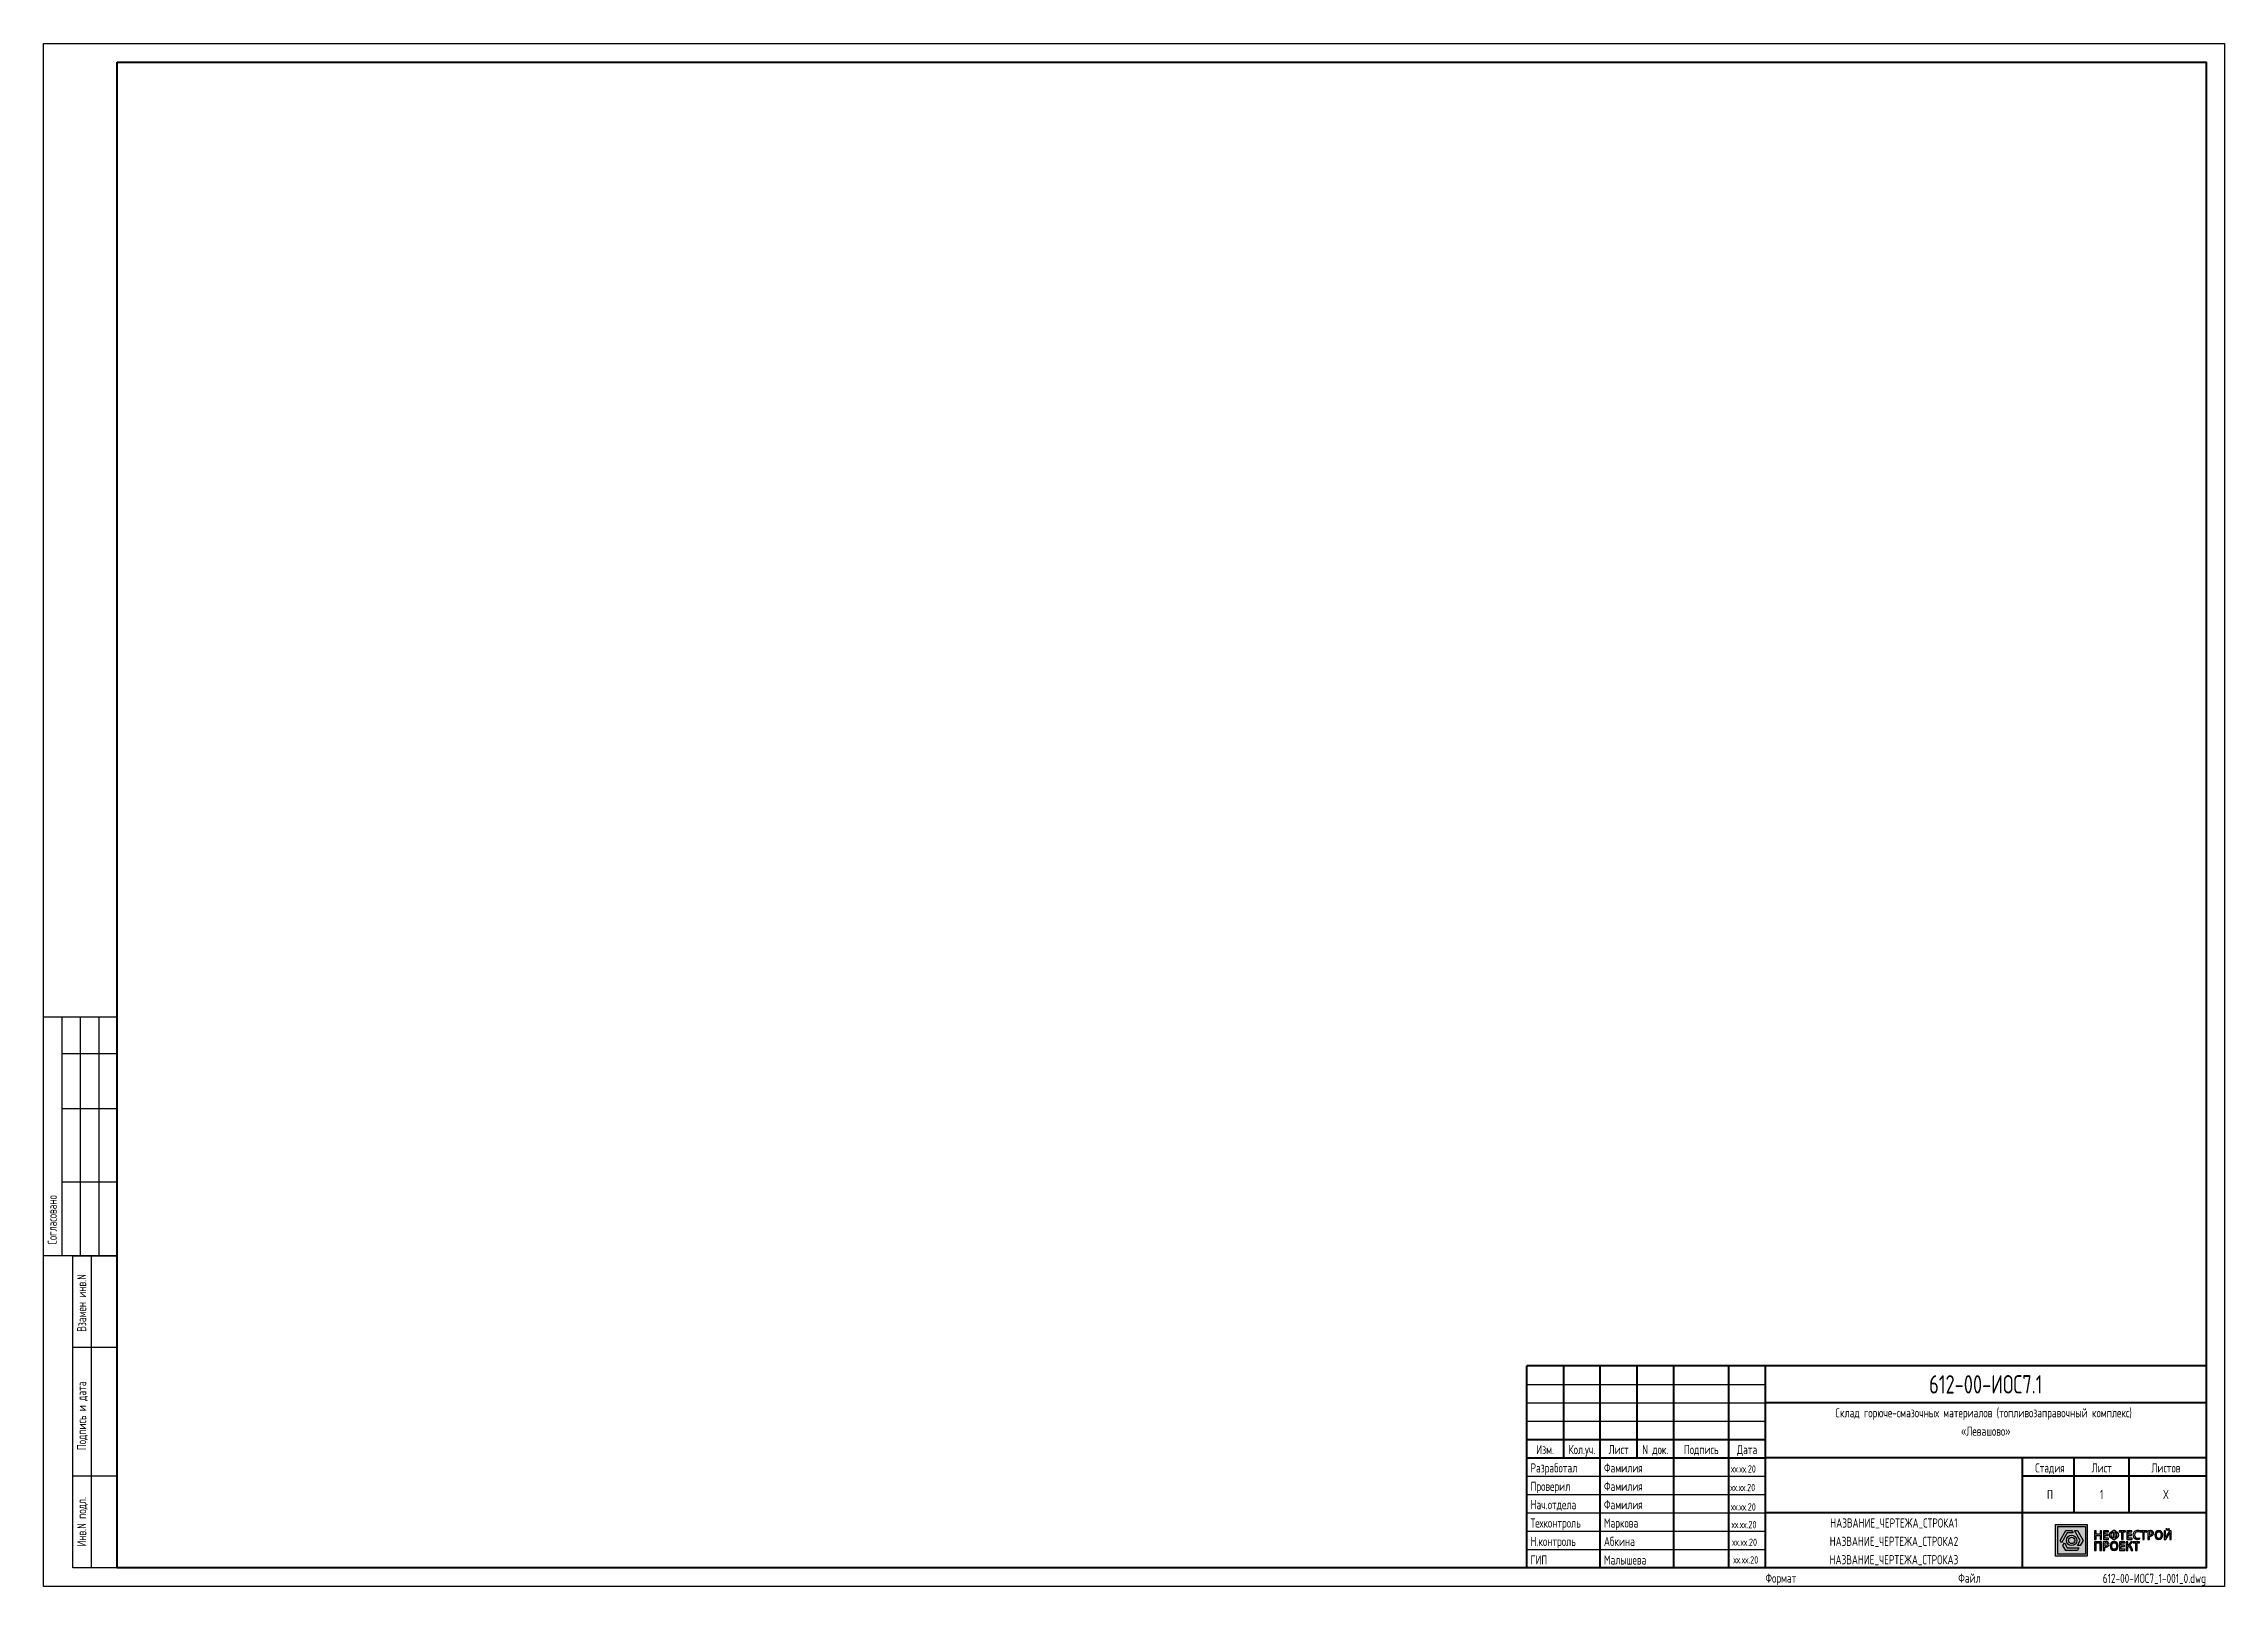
# Model space of a CAD drawing. Header units: millimetres. Extents: x 247 to 841, y 0 to 420.
import ezdxf
from ezdxf.enums import TextEntityAlignment as Align

# ---------------------------------------------------------------- set-up
doc = ezdxf.new("R2010")
doc.units = ezdxf.units.MM
doc.layers.add('F_TitleBox', color=4, linetype='Continuous')
doc.layers.add('Формат1', color=7, linetype='Continuous')
doc.styles.add('ROMANS70', font='romans.shx', dxfattribs={"width": 0.7})

# ---------------------------------------------------------------- blocks, each defined once
blk = doc.blocks.new('*U2')
h = blk.add_hatch(color=255)
h.paths.add_polyline_path([(-33.45, 15.16), (-33.87, 15.16), (-33.87, 14.23), (-34.92, 14.23), (-34.92, 15.16), (-35.34, 15.16), (-35.34, 12.78), (-34.92, 12.78), (-34.92, 13.85), (-33.87, 13.85), (-33.87, 12.78), (-33.45, 12.78)])
h.paths.add_polyline_path([(-32.53, 13.87), (-31.64, 13.87), (-31.64, 14.19), (-32.53, 14.19), (-32.53, 14.84), (-31.57, 14.84), (-31.57, 15.16), (-32.95, 15.16), (-32.95, 12.78), (-31.52, 12.78), (-31.52, 13.14), (-32.53, 13.14)])
h.paths.add_polyline_path([(-31.2, 13.61, 0.320883), (-30.26, 12.92), (-30.26, 12.71), (-29.84, 12.71), (-29.84, 12.92, 0.320883), (-28.91, 13.61, 0.173696), (-28.91, 14.38, 0.320883), (-29.84, 15.07), (-29.84, 15.28), (-30.26, 15.28), (-30.26, 15.07, 0.320883), (-31.2, 14.38, 0.173696)])
h.paths.add_polyline_path([(-30.79, 14.37, -0.299482), (-30.26, 14.78), (-30.26, 13.21, -0.299482), (-30.79, 13.62, -0.147223)], flags=16)
h.paths.add_polyline_path([(-29.84, 14.78, -0.299482), (-29.31, 14.37, -0.147223), (-29.31, 13.62, -0.299482), (-29.84, 13.21)], flags=16)
h.paths.add_polyline_path([(-27.99, 12.78), (-27.57, 12.78), (-27.57, 14.84), (-26.89, 14.84), (-26.89, 15.16), (-28.67, 15.16), (-28.67, 14.84), (-27.99, 14.84)])
h.paths.add_polyline_path([(-26.17, 14.19), (-26.17, 14.84), (-25.2, 14.84), (-25.2, 15.16), (-26.59, 15.16), (-26.59, 12.78), (-25.16, 12.78), (-25.16, 13.14), (-26.17, 13.14), (-26.17, 13.87), (-25.28, 13.87), (-25.28, 14.19)])
h.paths.add_polyline_path([(-24.22, 14.65, -0.294342), (-23.15, 14.78), (-23.07, 15.11, 0.158681), (-24.08, 15.16, 0.687512), (-24.15, 12.84, 0.139415), (-23.1, 12.87), (-23.15, 13.2, -0.290636), (-24.18, 13.3, -0.380287)])
h.paths.add_polyline_path([(-22.24, 12.78), (-21.82, 12.78), (-21.82, 14.84), (-21.15, 14.84), (-21.15, 15.16), (-22.92, 15.16), (-22.92, 14.84), (-22.24, 14.84)])
h.paths.add_polyline_path([(-20.43, 13.71), (-20.02, 13.71, 1.055987), (-20.1, 15.19), (-20.85, 15.16), (-20.85, 12.78), (-20.43, 12.78)])
h.paths.add_polyline_path([(-20.43, 14.02), (-20.43, 14.88), (-20.09, 14.88, -1), (-20.09, 14.02)], flags=16)
h.paths.add_polyline_path([(-14.87, 14.59), (-14.87, 12.78), (-14.51, 12.78), (-14.51, 15.16), (-14.95, 15.16), (-16.01, 13.26), (-16.01, 15.16), (-16.39, 15.16), (-16.39, 12.78), (-15.92, 12.78)])
h.paths.add_polyline_path([(-14.95, 15.7), (-15.26, 15.7, -1.26724), (-15.61, 15.7), (-15.92, 15.7, 0.832769)])
h.paths.add_polyline_path([(-23.8, 11.85), (-23.12, 11.85), (-23.12, 12.16), (-24.89, 12.16), (-24.89, 11.85), (-24.22, 11.85), (-24.22, 9.79), (-23.8, 9.79)])
h.paths.add_polyline_path([(-25, 12.16), (-25.5, 12.16), (-26.23, 11.14), (-26.29, 11.14), (-26.29, 12.16), (-26.71, 12.16), (-26.71, 9.79), (-26.29, 9.79), (-26.29, 10.86, -0.356689), (-25.67, 10.49), (-25.42, 9.79), (-24.98, 9.79), (-25.29, 10.63, 0.315344), (-25.84, 11.08), (-25.84, 11.14)])
h.paths.add_polyline_path([(-28.12, 11.19), (-28.12, 11.84), (-27.15, 11.84), (-27.15, 12.16), (-28.53, 12.16), (-28.53, 9.79), (-27.1, 9.79), (-27.1, 10.14), (-28.12, 10.14), (-28.12, 10.88), (-27.22, 10.88), (-27.22, 11.19)])
h.paths.add_polyline_path([(-32.24, 12.2), (-32.99, 12.16), (-32.99, 9.79), (-32.57, 9.79), (-32.57, 10.71), (-32.16, 10.71, 1.055987)])
h.paths.add_polyline_path([(-32.23, 11.02), (-32.57, 11.02), (-32.57, 11.89), (-32.23, 11.89, -1)], flags=16)
h.paths.add_polyline_path([(-33.5, 12.16), (-35.34, 12.16), (-35.34, 9.79), (-34.92, 9.79), (-34.92, 11.83), (-33.92, 11.83), (-33.92, 9.79), (-33.5, 9.79)])
h = blk.add_hatch(color=255)
edge = h.paths.add_edge_path(flags=16)
edge.add_ellipse((-30.02, 10.99), major_axis=(0, 0.905), ratio=0.723912, start_angle=0, end_angle=360)
edge = h.paths.add_edge_path()
edge.add_ellipse((-30.02, 11.02), major_axis=(0, -1.23), ratio=0.897271, start_angle=0, end_angle=360, ccw=False)
h = blk.add_hatch(color=255)
edge = h.paths.add_edge_path(flags=16)
edge.add_ellipse((-17.88, 13.98), major_axis=(0, 0.905), ratio=0.723912, start_angle=0, end_angle=360)
edge = h.paths.add_edge_path()
edge.add_ellipse((-17.88, 14.01), major_axis=(0, -1.23), ratio=0.897271, start_angle=0, end_angle=360, ccw=False)
at = {"layer": 'F_TitleBox'}
h = blk.add_hatch(color=255, dxfattribs=at)
h.paths.add_polyline_path([(-37.34, 8.18), (-37.34, 16.83), (-45.99, 16.83), (-45.99, 8.18)])
h.paths.add_polyline_path([(-37.86, 8.77), (-37.86, 16.27), (-45.36, 16.27), (-45.36, 8.77)], flags=16)
h.paths.add_polyline_path([(-44.75, 12.51), (-43.18, 15.23), (-41.6, 15.23), (-41.21, 14.55), (-42.79, 14.55), (-44.36, 11.84)], flags=0)
h.paths.add_polyline_path([(-43.58, 11.84), (-42.79, 10.47), (-39.65, 10.47), (-40.04, 9.79), (-43.18, 9.79), (-43.97, 11.16)], flags=0)
h.paths.add_polyline_path([(-40.19, 12.51, -1), (-43.03, 12.51, -1)], flags=0)
h.paths.add_polyline_path([(-40.75, 12.51, -1), (-42.48, 12.51, -1)], flags=0)
h.paths.add_polyline_path([(-38.47, 12.51), (-39.27, 11.14), (-40.04, 11.14), (-39.25, 12.51), (-40.82, 15.23), (-40.04, 15.23)], flags=0)
at = {"layer": 'F_TitleBox', "true_color": 0xecb730}
h = blk.add_hatch(color=40, dxfattribs=at)
h.paths.add_polyline_path([(-45.36, 8.77), (-37.86, 8.77), (-37.86, 16.27), (-45.36, 16.27)])
h.paths.add_polyline_path([(-44.36, 11.84), (-44.75, 12.51), (-43.18, 15.23), (-41.6, 15.23), (-41.21, 14.55), (-42.79, 14.55)], flags=16)
h.paths.add_polyline_path([(-43.03, 12.51, -1), (-40.19, 12.51, -1)], flags=16)
h.paths.add_polyline_path([(-42.48, 12.51, -1), (-40.75, 12.51, -1)], flags=0)
h.paths.add_polyline_path([(-40.04, 11.14), (-39.25, 12.51), (-40.82, 15.23), (-40.04, 15.23), (-38.47, 12.51), (-39.27, 11.14)], flags=16)
h.paths.add_polyline_path([(-42.79, 10.47), (-43.58, 11.84), (-43.97, 11.16), (-43.18, 9.79), (-40.04, 9.79), (-39.65, 10.47)], flags=16)
at = {"layer": 'F_TitleBox', "color": 4, "linetype": 'Continuous', "lineweight": 25}
for p, q in [((-574, 155), (-594, 155)), ((-586, 155), (-594, 155)), ((-589, 155), (-589, 90)), ((-584, 155), (-584, 90)), ((-579, 155), (-579, 90)), ((-574, 145), (-589, 145)), ((-574, 130), (-589, 130)), ((-574, 110), (-589, 110)), ((-586, 90), (-594, 90)), ((-574, 90), (-594, 90)), ((-586, 5), (-586, 90)), ((-586, 90), (-574, 90)), ((-586, 90), (-574, 90)), ((-581, 5), (-581, 90)), ((-574, 65), (-586, 65)), ((-190, 55), (-125, 55)), ((-190, 50), (-125, 50)), ((-190, 45), (-125, 45)), ((-574, 30), (-586, 30)), ((-190, 30), (-125, 30)), ((-190, 25), (-125, 25)), ((-190, 20), (-125, 20)), ((-190, 15), (-125, 15)), ((-190, 10), (-125, 10)), ((-574, 5), (-586, 5))]:
    blk.add_line(p, q, dxfattribs=at)
at = {"layer": 'F_TitleBox', "color": 2, "linetype": 'Continuous', "lineweight": 40}
for p, q in [((-5, 60), (-190, 60)), ((-190, 5.37), (-190, 60)), ((-125, 5), (-125, 60)), ((-5, 50), (-125, 50)), ((-5, 35), (-125, 35)), ((-55, 5), (-55, 35)), ((-5, 20), (-125, 20))]:
    blk.add_line(p, q, dxfattribs=at)
at = {"layer": 'F_TitleBox', "color": 4, "linetype": 'Continuous', "lineweight": 40}
for p, q in [((-180, 60), (-179.99, 35)), ((-170, 5), (-170, 60)), ((-160, 60), (-160, 35)), ((-150, 5), (-150, 60)), ((-135, 5), (-135, 60)), ((-190, 40), (-125, 40)), ((-190, 35), (-125, 35)), ((-5, 30), (-55, 30)), ((-40.93, 20), (-40.93, 35)), ((-25.93, 20), (-25.93, 35))]:
    blk.add_line(p, q, dxfattribs=at)
at = {"layer": 'F_TitleBox', "color": 4, "linetype": 'Continuous', "lineweight": 25}
blk.add_lwpolyline([(-594, 420), (0, 420), (0, 0), (-594, 0)], close=True, dxfattribs=at)
at = {"layer": 'F_TitleBox', "color": 2, "linetype": 'Continuous', "lineweight": 40}
blk.add_lwpolyline([(-574, 415), (-5, 415), (-5, 5), (-574, 5)], close=True, dxfattribs=at)
at = {"layer": 'F_TitleBox', "color": 255}
for points in [[(-45.99, 8.18), (-45.99, 16.83), (-37.34, 16.83), (-37.34, 8.18)], [(-45.36, 8.77), (-45.36, 16.27), (-37.86, 16.27), (-37.86, 8.77)], [(-41.21, 14.55), (-42.79, 14.55), (-44.36, 11.84), (-44.75, 12.51), (-43.18, 15.23), (-41.6, 15.23)], [(-39.27, 11.14), (-40.04, 11.14), (-39.25, 12.51), (-40.82, 15.23), (-40.04, 15.23), (-38.47, 12.51)], [(-35.34, 12.16), (-35.34, 9.79), (-34.92, 9.79), (-34.92, 11.83), (-33.92, 11.83), (-33.92, 9.79), (-33.5, 9.79), (-33.5, 12.16)], [(-32.95, 15.16), (-32.95, 12.78), (-31.52, 12.78), (-31.52, 13.14), (-32.53, 13.14), (-32.53, 13.87), (-31.64, 13.87), (-31.64, 14.19), (-32.53, 14.19), (-32.53, 14.84), (-31.57, 14.84), (-31.57, 15.16)], [(-26.89, 15.16), (-28.67, 15.16), (-28.67, 14.84), (-27.99, 14.84), (-27.99, 12.78), (-27.57, 12.78), (-27.57, 14.84), (-26.89, 14.84)], [(-28.53, 12.16), (-28.53, 9.79), (-27.1, 9.79), (-27.1, 10.14), (-28.12, 10.14), (-28.12, 10.88), (-27.22, 10.88), (-27.22, 11.19), (-28.12, 11.19), (-28.12, 11.84), (-27.15, 11.84), (-27.15, 12.16)], [(-26.59, 15.16), (-26.59, 12.78), (-25.16, 12.78), (-25.16, 13.14), (-26.17, 13.14), (-26.17, 13.87), (-25.28, 13.87), (-25.28, 14.19), (-26.17, 14.19), (-26.17, 14.84), (-25.2, 14.84), (-25.2, 15.16)], [(-23.12, 12.16), (-24.89, 12.16), (-24.89, 11.85), (-24.22, 11.85), (-24.22, 9.79), (-23.8, 9.79), (-23.8, 11.85), (-23.12, 11.85)], [(-21.15, 15.16), (-22.92, 15.16), (-22.92, 14.84), (-22.24, 14.84), (-22.24, 12.78), (-21.82, 12.78), (-21.82, 14.84), (-21.15, 14.84)], [(-43.58, 11.84), (-42.79, 10.47), (-39.65, 10.47), (-40.04, 9.79), (-43.18, 9.79), (-43.97, 11.16)]]:
    blk.add_lwpolyline(points, close=True, dxfattribs=at)
for points in [[(-35.34, 12.78), (-34.92, 12.78), (-34.92, 13.85), (-33.87, 13.85), (-33.87, 12.78), (-33.45, 12.78), (-33.45, 15.16), (-33.87, 15.16), (-33.87, 14.23), (-34.92, 14.23), (-34.92, 15.16), (-35.34, 15.16), (-35.34, 12.78)], [(-23.15, 13.2), (-23.1, 12.87)], [(-16.39, 15.16), (-16.39, 12.78), (-15.92, 12.78), (-14.87, 14.59), (-14.87, 12.78), (-14.51, 12.78), (-14.51, 15.16), (-14.95, 15.16), (-16.01, 13.26), (-16.01, 15.16), (-16.39, 15.16)]]:
    blk.add_lwpolyline(points, dxfattribs=at)
for points in [[(-32.24, 12.2), (-32.99, 12.16), (-32.99, 9.79), (-32.57, 9.79), (-32.57, 10.71), (-32.16, 10.71, 1.055987)], [(-32.23, 11.89), (-32.57, 11.89), (-32.57, 11.02), (-32.23, 11.02, 1)], [(-29.84, 12.92), (-29.84, 12.71), (-30.26, 12.71), (-30.26, 12.92, -0.320883), (-31.2, 13.61, -0.173696), (-31.2, 14.38, -0.320883), (-30.26, 15.07), (-30.26, 15.28), (-29.84, 15.28), (-29.84, 15.07, -0.320883), (-28.91, 14.38, -0.173696), (-28.91, 13.61, -0.320883)], [(-30.79, 14.37, -0.299482), (-30.26, 14.78), (-30.26, 13.21, -0.299482), (-30.79, 13.62, -0.147223)], [(-29.31, 14.37, 0.299482), (-29.84, 14.78), (-29.84, 13.21, 0.299482), (-29.31, 13.62, 0.147223)], [(-25.67, 10.49), (-25.42, 9.79), (-24.98, 9.79), (-25.29, 10.63, 0.315344), (-25.84, 11.08), (-25.84, 11.14), (-25, 12.16), (-25.5, 12.16), (-26.23, 11.14), (-26.29, 11.14), (-26.29, 12.16), (-26.71, 12.16), (-26.71, 9.79), (-26.29, 9.79), (-26.29, 10.86, -0.356689)], [(-20.1, 15.19), (-20.85, 15.16), (-20.85, 12.78), (-20.43, 12.78), (-20.43, 13.71), (-20.02, 13.71, 1.055987)], [(-20.09, 14.88), (-20.43, 14.88), (-20.43, 14.02), (-20.09, 14.02, 1)], [(-15.61, 15.7), (-15.92, 15.7, 0.832769), (-14.95, 15.7), (-15.26, 15.7, -1.26724)]]:
    blk.add_lwpolyline(points, format="xyb", close=True, dxfattribs=at)
blk.add_lwpolyline([(-23.07, 15.11), (-23.15, 14.78, 0.294342), (-24.22, 14.65, 0.380287), (-24.18, 13.3, 0.290636), (-23.15, 13.2)], format="xyb", dxfattribs=at)
for radius in [1.42, 0.866]:
    blk.add_circle((-41.61, 12.51), radius, dxfattribs=at)
for centre, radius, start, end in [((-23.67, 13.99), 1.24, 109.28257, 247.31854), ((-23.67, 14.7), 1.92, 255.58806, 287.335), ((-23.65, 13.58), 1.63, 69.00057, 105.06696)]:
    blk.add_arc(centre, radius, start, end, dxfattribs=at)
at = {"layer": 'F_TitleBox', "color": 255, "extrusion": (0, 0, -1)}
for centre in [(-30.02, 11.02), (-17.88, 14.01)]:
    blk.add_ellipse(centre, major_axis=(0, -1.23), ratio=0.897271, dxfattribs=at)
at = {"layer": 'F_TitleBox', "color": 255}
for centre in [(-30.02, 10.99), (-17.88, 13.98)]:
    blk.add_ellipse(centre, major_axis=(0, 0.905), ratio=0.723912, dxfattribs=at)
at = {"layer": 'F_TitleBox', "color": 4, "linetype": 'Continuous', "lineweight": 25, "style": 'ROMANS70', "width": 0.7}
blk.add_text('Согласовано', height=2.5, rotation=90, dxfattribs=at).set_placement((-590.4, 93.04))
for s, p in [('Взамен инв.N', (-582.4, 77.16)), ('Подпись и дата', (-582.4, 46.42)), ('Инв.N подл.', (-582.4, 17.58))]:
    blk.add_text(s, height=2.5, rotation=90, dxfattribs=at).set_placement(p, align=Align.CENTER)
at = {"layer": 'F_TitleBox', "color": 1, "style": 'ROMANS70', "width": 0.7}
for s, p in [('Изм.', (-185, 36)), ('Кол.уч.', (-174.99, 36)), ('Лист', (-165, 36)), ('N док.', (-155, 36)), ('Подпись', (-142.5, 36)), ('Дата', (-130, 36)), ('Стадия', (-47.5, 31)), ('Лист', (-33.43, 31)), ('Листов', (-15.93, 31))]:
    blk.add_text(s, height=2.5, dxfattribs=at).set_placement(p, align=Align.CENTER)
for s, p in [('Разработал', (-189, 31)), ('Проверил', (-189, 26)), ('Техконтроль', (-189, 16)), ('Нач.отдела', (-189, 21)), ('Н.контроль', (-189, 11)), ('ГИП', (-189, 5.94)), ('Формат', (-125, 1)), ('Файл', (-72.49, 1))]:
    blk.add_text(s, height=2.5, dxfattribs=at).set_placement(p)
at = {"layer": 'F_TitleBox', "color": 1, "insert": (-5, 0.17), "char_height": 2.5, "attachment_point": 9, "style": 'ROMANS70'}
blk.add_mtext('612-00-ИОС7_1-001_0.dwg', dxfattribs=at)
at = {"layer": 'F_TitleBox', "color": 1, "style": 'ROMANS70', "width": 0.7}
for tag, height, p in [('НОМЕР_ЧЕРТЕЖА', 5, (-65, 52.5)), ('НАЗВАНИЕ_ПРОЕКТА_СТРОКА1', 2.5, (-65, 46)), ('НАЗВАНИЕ_ПРОЕКТА_СТРОКА2', 2.5, (-65, 41)), ('НАЗВАНИЕ_ПРОЕКТА_СТРОКА3', 2.5, (-65, 36)), ('НАЗВАНИЕ_ОБЪЕКТА_СТРОКА1', 2.5, (-90, 31)), ('НАЗВАНИЕ_ЧЕРТЕЖА_СТРОКА1', 2.5, (-90, 16)), ('НАЗВАНИЕ_ЧЕРТЕЖА_СТРОКА2', 2.5, (-90, 11)), ('НАЗВАНИЕ_ЧЕРТЕЖА_СТРОКА3', 2.5, (-90, 6))]:
    blk.add_attdef(tag, text='', height=height, dxfattribs=at).set_placement(p, align=Align.CENTER)
for tag, p in [('РАЗРАБОТАЛ', (-169, 31)), ('ПРОВЕРИЛ', (-169, 26)), ('ТЕХКОНТРОЛЬ', (-169, 16)), ('НАЧ.ОТДЕЛА', (-169, 21)), ('Н.КОНТРОЛЬ', (-169, 11)), ('ГИП', (-169, 5.94)), ('ФОРМАТ', (-112, 1))]:
    blk.add_attdef(tag, p, '', height=2.5, dxfattribs=at)
at = {"layer": 'F_TitleBox', "color": 1, "style": 'ROMANS70', "width": 0.7, "flags": 8}
for tag, p in [('НАЗВАНИЕ_ОБЪЕКТА_СТРОКА2', (-90, 26)), ('НАЗВАНИЕ_ОБЪЕКТА_СТРОКА3', (-90, 21))]:
    blk.add_attdef(tag, text='', height=2.5, dxfattribs=at).set_placement(p, align=Align.CENTER)
at = {"layer": 'F_TitleBox', "color": 1, "style": 'ROMANS70', "width": 0.7}
for tag, p in [('СТАДИЯ', (-47.5, 25)), ('ЛИСТ', (-33.43, 25)), ('ЛИСТОВ', (-15.93, 25))]:
    blk.add_attdef(tag, text='', height=2.5, dxfattribs=at).set_placement(p, align=Align.MIDDLE)
at = {"layer": 'Формат1', "color": 1, "style": 'ROMANS70', "width": 0.7}
for tag, p in [('ФАМИЛИЯ1', (-585.18, 112.64)), ('ФАМИЛИЯ2', (-580.18, 112.64)), ('ФАМИЛИЯ3', (-575.18, 112.64)), ('МАРКА1', (-585.18, 92.64)), ('МАРКА2', (-580.18, 92.64)), ('МАРКА3', (-575.18, 92.64))]:
    blk.add_attdef(tag, p, '', height=2.5, rotation=90, dxfattribs=at)

msp = doc.modelspace()

# ---------------------------------------------------------------- block references
ref = msp.add_blockref('*U2', (841, 0))
ref.add_attrib('НОМЕР_ЧЕРТЕЖА', '612-00-ИОС7.1', dxfattribs={"layer": 'F_TitleBox', "color": 1, "height": 5, "style": 'ROMANS70', "width": 0.7}).set_placement((776, 52.5), align=Align.CENTER)
ref.add_attrib('НАЗВАНИЕ_ПРОЕКТА_СТРОКА1', 'Склад горюче-смазочных материалов (топливозаправочный комплекс) ', dxfattribs={"layer": 'F_TitleBox', "color": 1, "height": 2.5, "style": 'ROMANS70', "width": 0.7}).set_placement((776, 46), align=Align.CENTER)
ref.add_attrib('НАЗВАНИЕ_ПРОЕКТА_СТРОКА2', '«Левашово»', dxfattribs={"layer": 'F_TitleBox', "color": 1, "height": 2.5, "style": 'ROMANS70', "width": 0.7}).set_placement((776, 41), align=Align.CENTER)
ref.add_attrib('НАЗВАНИЕ_ЧЕРТЕЖА_СТРОКА1', 'НАЗВАНИЕ_ЧЕРТЕЖА_СТРОКА1', dxfattribs={"layer": 'F_TitleBox', "color": 1, "height": 2.5, "style": 'ROMANS70', "width": 0.7}).set_placement((751, 16), align=Align.CENTER)
ref.add_attrib('НАЗВАНИЕ_ЧЕРТЕЖА_СТРОКА2', 'НАЗВАНИЕ_ЧЕРТЕЖА_СТРОКА2', dxfattribs={"layer": 'F_TitleBox', "color": 1, "height": 2.5, "style": 'ROMANS70', "width": 0.7}).set_placement((751, 11), align=Align.CENTER)
ref.add_attrib('НАЗВАНИЕ_ЧЕРТЕЖА_СТРОКА3', 'НАЗВАНИЕ_ЧЕРТЕЖА_СТРОКА3', dxfattribs={"layer": 'F_TitleBox', "color": 1, "height": 2.5, "style": 'ROMANS70', "width": 0.7}).set_placement((751, 6), align=Align.CENTER)
ref.add_attrib('РАЗРАБОТАЛ', 'Фамилия', (672, 31), dxfattribs={"layer": 'F_TitleBox', "color": 1, "height": 2.5, "style": 'ROMANS70', "width": 0.7})
ref.add_attrib('ПРОВЕРИЛ', 'Фамилия', (672, 26), dxfattribs={"layer": 'F_TitleBox', "color": 1, "height": 2.5, "style": 'ROMANS70', "width": 0.7})
ref.add_attrib('НАЧ.ОТДЕЛА', 'Фамилия', (672, 21), dxfattribs={"layer": 'F_TitleBox', "color": 1, "height": 2.5, "style": 'ROMANS70', "width": 0.7})
ref.add_attrib('ГИП', 'Малышева', (672, 5.94), dxfattribs={"layer": 'F_TitleBox', "color": 1, "height": 2.5, "style": 'ROMANS70', "width": 0.7})
ref.add_attrib('ТЕХКОНТРОЛЬ', 'Маркова', (672, 16), dxfattribs={"layer": 'F_TitleBox', "color": 1, "height": 2.5, "style": 'ROMANS70', "width": 0.7})
ref.add_attrib('Н.КОНТРОЛЬ', 'Абкина', (672, 11), dxfattribs={"layer": 'F_TitleBox', "color": 1, "height": 2.5, "style": 'ROMANS70', "width": 0.7})
ref.add_attrib('ЛИСТ', '1', dxfattribs={"layer": 'F_TitleBox', "color": 1, "height": 2.5, "style": 'ROMANS70', "width": 0.7}).set_placement((807.57, 25), align=Align.MIDDLE)
ref.add_attrib('ЛИСТОВ', 'Х', dxfattribs={"layer": 'F_TitleBox', "color": 1, "height": 2.5, "style": 'ROMANS70', "width": 0.7}).set_placement((825.07, 25), align=Align.MIDDLE)
ref.add_attrib('СТАДИЯ', 'П', dxfattribs={"layer": 'F_TitleBox', "color": 1, "height": 2.5, "style": 'ROMANS70', "width": 0.7}).set_placement((793.5, 25), align=Align.MIDDLE)

# ---------------------------------------------------------------- texts
at = {"style": 'ROMANS70', "width": 0.7}
for p in [(706.6, 31.02), (706.42, 25.97), (706.59, 20.68), (706.76, 15.87), (706.92, 11.07), (707.25, 6.27)]:
    msp.add_text('хх.хх.20', height=2, rotation=359.35974, dxfattribs=at).set_placement(p)

doc.saveas('drawing.dxf')
